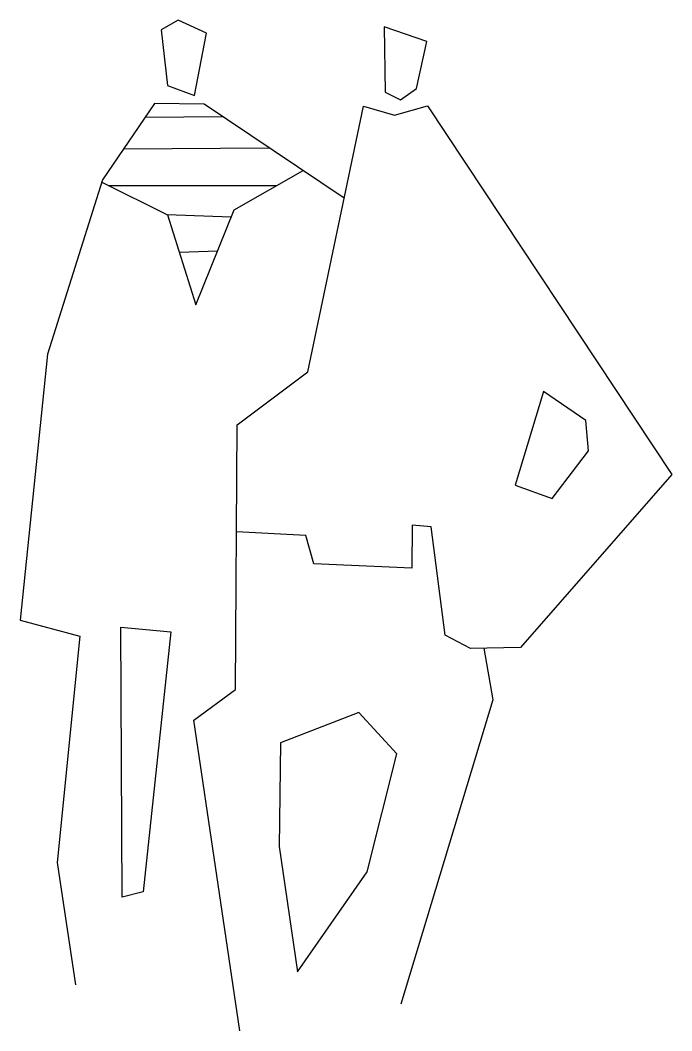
# Model space of a CAD drawing. Extents: x -0.39 to 0.77, y 0 to 1.81.
import ezdxf

# ---------------------------------------------------------------- set-up
doc = ezdxf.new("R2010")
doc.units = 0
doc.header["$LTSCALE"] = 10
doc.header["$MEASUREMENT"] = 0
doc.layers.get('0').update_dxf_attribs({"linetype": 'CONTINUOUS'})

msp = doc.modelspace()

# ---------------------------------------------------------------- linework, layer by layer
for p, q in [((-0.1694, 1.6354), (-0.0313, 1.6364)), ((-0.2083, 1.5785), (0.0524, 1.5803)), ((-0.2351, 1.513), (0.0657, 1.5127)), ((-0.1304, 1.4609), (-0.0155, 1.4567)), ((-0.1086, 1.3935), (-0.0398, 1.3962))]:
    msp.add_line(p, q)
for points in [[(-0.1299, 1.6919), (-0.0814, 1.6739), (-0.0597, 1.7856), (-0.1103, 1.8088), (-0.1411, 1.7917)], [(0.2583, 1.797), (0.2598, 1.6799), (0.2873, 1.6665), (0.3159, 1.6865), (0.3344, 1.7706)], [(0.5435, 1.144), (0.4927, 0.9766), (0.5586, 0.9525), (0.6236, 1.0383), (0.6192, 1.0922)], [(-0.213, 0.7227), (-0.1237, 0.7143), (-0.173, 0.2487), (-0.2109, 0.239)], [(0.1031, 0.1057), (0.2275, 0.2845), (0.281, 0.4955), (0.2128, 0.5698), (0.0725, 0.5155), (0.0702, 0.3301)]]:
    msp.add_lwpolyline(points, close=True)
for points in [[(0.1864, 1.4904), (-0.0641, 1.6584), (-0.1528, 1.6595), (-0.2462, 1.5232), (-0.3445, 1.2109), (-0.3932, 0.7351), (-0.2867, 0.7061), (-0.3273, 0.3015), (-0.2943, 0.0821)], [(0, 0), (-0.0827, 0.556), (-0.0078, 0.6111), (-0.0049, 1.0845), (0.1213, 1.1797), (0.221, 1.6549), (0.2768, 1.639), (0.3359, 1.6557), (0.773, 0.9958), (0.5022, 0.6863), (0.4128, 0.6845), (0.3672, 0.7083), (0.342, 0.9021), (0.3085, 0.9047), (0.3076, 0.8283), (0.1324, 0.8356), (0.1177, 0.8867), (-0.0061, 0.8932)], [(-0.2474, 1.5191), (-0.1298, 1.4606), (-0.0787, 1.2993), (-0.0104, 1.4694), (0.1131, 1.5396)], [(0.4364, 0.685), (0.4524, 0.5924), (0.2879, 0.0474)]]:
    msp.add_lwpolyline(points)

doc.saveas('drawing.dxf')
